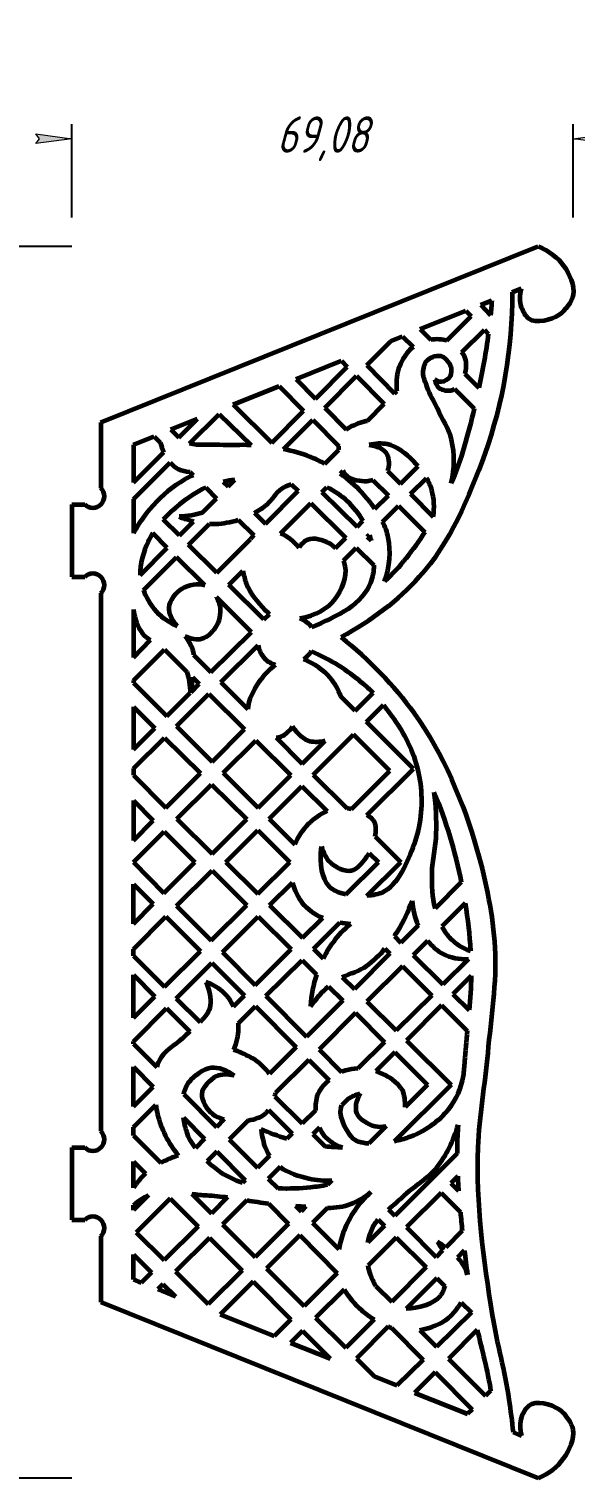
# Model space of a CAD drawing. Header units: millimetres. Extents: x -301 to 292, y 59 to 447.
# Drawn here: x -29.5 to 45.7, y 247.1 to 447 of the extents above; entities that cross this region are included whole.
import ezdxf

# ---------------------------------------------------------------- set-up
doc = ezdxf.new("R2010")
doc.units = ezdxf.units.MM
doc.linetypes.add('K5LT32775', pattern=[0])
doc.linetypes.add('K5LT_THIN', pattern=[0])
doc.styles.add('KDIMTEXTSTYLE', font='GOST_AU.SHX', dxfattribs={"width": 0.96, "oblique": 15, "height": 5})
doc.dimstyles.new('KDIMSTYLE (1.00)', dxfattribs={"dimtxt": 5, "dimasz": 1, "dimexe": 2, "dimexo": 0, "dimgap": 1, "dimtad": 1, "dimtxsty": 'KDIMTEXTSTYLE', "dimsah": 1, "dimcen": 0, "dimdle": 1, "dimadec": 0, "dimazin": 0, "dimtfac": 0.667, "dimtmove": 0, "dimatfit": 3, "dimfxl": 1, "dimtvp": 1, "dimtolj": 1, "dimtzin": 0, "dimarcsym": 0})

# ---------------------------------------------------------------- blocks, each defined once
blk = doc.blocks.new('KDIMARROW_01')
blk.add_hatch(color=0).paths.add_polyline_path([(0, 0), (-5, 0.66), (-4.5, 0), (-5, -0.66)])
at = {"color": 0, "linetype": 'K5LT_THIN', "lineweight": 18}
for p, q in [((-4.5, 0), (-5, 0.66)), ((-5, 0.66), (0, 0)), ((0, 0), (-5, -0.66)), ((-5, -0.66), (-4.5, 0)), ((0, 0), (-1, 0))]:
    blk.add_line(p, q, dxfattribs=at)

msp = doc.modelspace()

# ---------------------------------------------------------------- linework, layer by layer
at = {"color": 30, "linetype": 'K5LT32775', "lineweight": 60, "true_color": 0xff8000}
for p, q in [((-19.593, 392.693), (40.689, 416.967)), ((37.105, 410.643), (38.393, 411.162)), ((24.423, 405.538), (30.699, 408.065)), ((30.699, 408.065), (31.412, 407.341)), ((32.771, 408.899), (34.279, 409.506)), ((32.771, 408.899), (34.098, 407.494)), ((28.074, 403.966), (31.412, 407.341)), ((17.067, 400.58), (20.367, 403.905)), ((20.367, 403.905), (21.971, 404.551)), ((21.971, 404.551), (23.422, 403.094)), ((24.423, 405.538), (25.868, 404.092)), ((30.166, 402.362), (33.266, 405.459)), ((33.266, 405.459), (33.799, 404.919)), ((7.314, 398.651), (13.549, 401.16)), ((9.994, 395.96), (14.359, 400.351)), ((13.549, 401.16), (14.359, 400.351)), ((17.067, 400.58), (20.876, 396.687)), ((7.314, 398.651), (9.994, 395.96)), ((11.24, 394.709), (15.605, 399.107)), ((15.605, 399.107), (19.46, 395.255)), ((30.569, 399.386), (32.492, 397.461)), ((-1.388, 395.147), (4.948, 397.698)), ((4.948, 397.698), (8.341, 394.297)), ((20.876, 396.687), (21.165, 396.98)), ((29.158, 397.332), (31.852, 394.626)), ((-7.41, 389.761), (-3.287, 393.84)), ((-3.287, 393.84), (1.11, 389.543)), ((-1.388, 395.147), (3.953, 389.883)), ((3.953, 389.883), (8.341, 394.297)), ((11.24, 394.709), (14.226, 391.711)), ((17.151, 392.92), (19.46, 395.255)), ((-19.593, 392.693), (-19.593, 383.619)), ((-9.958, 391.698), (-6.292, 393.173)), ((-8.872, 390.615), (-6.292, 393.173)), ((5.564, 388.989), (9.59, 393.046)), ((9.59, 393.046), (13.195, 389.434)), ((-15.134, 389.614), (-12.278, 390.763)), ((-12.278, 390.763), (-11.421, 389.911)), ((-9.958, 391.698), (-8.872, 390.615)), ((-15.134, 389.614), (-15.134, 384.404)), ((-15.134, 384.404), (-10.93, 388.574)), ((11.261, 386.963), (13.175, 388.899)), ((-15.134, 382.119), (-10.049, 387.15)), ((-7.368, 385.885), (-6.897, 385.417)), ((13.412, 385.62), (13.793, 386.002)), ((19.89, 386.023), (21.67, 384.236)), ((21.67, 384.236), (24.112, 386.669)), ((-2.742, 384.503), (-2.066, 383.829)), ((-2.066, 383.829), (-1.13, 384.771)), ((6.608, 384.171), (7.569, 383.23)), ((10.862, 383.073), (11.56, 383.771)), ((17.9, 384.718), (20.021, 382.593)), ((23.081, 382.819), (25.288, 385.007)), ((-15.134, 382.119), (-15.134, 377.394)), ((-5.636, 380.237), (-3.672, 382.213)), ((-5.163, 383.694), (-3.672, 382.213)), ((3.084, 378.694), (7.569, 383.23)), ((10.862, 383.073), (15.709, 378.296)), ((18.168, 380.746), (20.021, 382.593)), ((23.081, 382.819), (26.203, 379.685)), ((-23.593, 381.374), (-23.593, 371.374)), ((-23.593, 381.374), (-21.838, 381.374)), ((1.568, 380.205), (3.084, 378.694)), ((5.153, 377.369), (9.314, 381.526)), ((9.314, 381.526), (14.179, 376.771)), ((19.222, 378.992), (21.429, 381.181)), ((21.429, 381.181), (25.039, 377.564)), ((-8.783, 377.072), (-11.001, 379.283)), ((-8.783, 377.072), (-6.833, 379.034)), ((-7.515, 375.81), (-4.641, 378.706)), ((-0.684, 379.244), (1.456, 377.118)), ((15.709, 378.296), (16.513, 379.098)), ((-10.456, 375.389), (-12.459, 377.396)), ((-3.613, 371.922), (-7.515, 375.81)), ((-3.613, 371.922), (1.009, 376.596)), ((12.722, 375.32), (14.179, 376.771)), ((17.118, 376.907), (17.4, 377.186)), ((17.118, 376.907), (17.645, 376.388)), ((-14.201, 371.622), (-10.456, 375.389)), ((-13.731, 369.546), (-9.191, 374.121)), ((-5.297, 370.219), (-9.191, 374.121)), ((13.825, 373.642), (15.59, 375.392)), ((15.59, 375.392), (18.036, 373.002)), ((-1.953, 370.268), (-0.022, 372.197)), ((-23.593, 371.374), (-21.838, 371.374)), ((2.85, 365.484), (-1.953, 370.268)), ((-19.593, 369.129), (-19.593, 294.92)), ((-3.666, 368.556), (-3.651, 368.57)), ((1.134, 363.775), (-3.651, 368.57)), ((-15.134, 366.869), (-15.134, 360.271)), ((2.85, 365.484), (3.619, 366.251)), ((-4.445, 358.216), (1.134, 363.775)), ((-15.134, 360.271), (-12.756, 362.676)), ((-3.095, 356.866), (2.052, 361.97)), ((-15.134, 357.097), (-10.846, 361.382)), ((-10.846, 361.382), (-7.751, 358.301)), ((-6.836, 360.608), (-4.445, 358.216)), ((-15.134, 357.097), (-15.134, 356.745)), ((-15.134, 356.745), (-10.537, 352.146)), ((-7.174, 355.497), (-6.055, 356.612)), ((-7, 357.553), (-6.055, 356.612)), ((-3.095, 356.866), (0.655, 353.116)), ((-10.537, 352.146), (-7.296, 355.375)), ((-9.203, 350.811), (-4.706, 355.269)), ((-4.706, 355.269), (0.206, 350.38)), ((15.46, 352.921), (13.441, 354.933)), ((15.46, 352.921), (17.909, 355.371)), ((-15.134, 353.468), (-12.168, 350.522)), ((-15.134, 353.468), (-15.134, 347.566)), ((16.985, 351.402), (19.329, 353.748)), ((-15.134, 347.566), (-12.168, 350.522)), ((-9.203, 350.811), (-4.284, 345.889)), ((-4.284, 345.889), (0.206, 350.38)), ((23.494, 344.918), (16.985, 351.402)), ((-15.134, 344.93), (-10.832, 349.195)), ((-10.832, 349.195), (-5.888, 344.284)), ((-2.745, 344.35), (1.761, 348.832)), ((1.761, 348.832), (6.578, 344.036)), ((4.541, 349.229), (8.155, 345.614)), ((8.155, 345.614), (11.292, 348.752)), ((9.677, 344.092), (15.232, 349.649)), ((20.225, 344.646), (15.232, 349.649)), ((-15.134, 344.93), (-15.134, 344.018)), ((-15.134, 344.018), (-10.645, 339.525)), ((-10.645, 339.525), (-5.888, 344.284)), ((-2.745, 344.35), (2.073, 339.53)), ((2.073, 339.53), (6.578, 344.036)), ((9.677, 344.092), (14.319, 339.45)), ((14.938, 339.336), (20.225, 344.646)), ((17.072, 338.525), (23.494, 344.918)), ((-9.125, 338.003), (-4.348, 342.755)), ((-4.348, 342.755), (0.492, 337.948)), ((3.594, 338.007), (8.103, 342.518)), ((8.103, 342.518), (11.565, 339.072)), ((-15.134, 340.513), (-12.398, 337.772)), ((-15.134, 340.513), (-15.134, 335.035)), ((-9.125, 338.003), (-4.291, 333.164)), ((-4.291, 333.164), (0.492, 337.948)), ((3.594, 338.007), (7.115, 334.484)), ((-15.134, 335.035), (-12.398, 337.772)), ((-15.134, 332.024), (-10.882, 336.254)), ((-10.882, 336.254), (-6.658, 332.024)), ((-2.386, 332.024), (2.019, 336.431)), ((2.019, 336.431), (6.456, 332.024)), ((18.208, 335.561), (21.743, 332.024)), ((-15.134, 332.024), (-10.911, 327.765)), ((-10.911, 327.765), (-6.658, 332.024)), ((-2.386, 332.024), (2.047, 327.645)), ((2.047, 327.645), (6.456, 332.024)), ((14.167, 327.559), (18.644, 332.024)), ((17.061, 327.384), (21.743, 332.024)), ((17.376, 333.287), (18.644, 332.024)), ((-9.166, 326.005), (-4.29, 330.886)), ((-4.29, 330.886), (0.507, 326.116)), ((-15.134, 329.014), (-12.401, 326.273)), ((-15.134, 323.536), (-15.134, 329.014)), ((3.632, 326.08), (6.783, 329.232)), ((30.068, 329.269), (26.45, 325.647)), ((-15.134, 323.536), (-12.401, 326.273)), ((-9.166, 326.005), (-4.422, 321.22)), ((-4.422, 321.22), (0.507, 326.116)), ((3.632, 326.08), (8.18, 321.587)), ((30.603, 326.367), (27.406, 323.166)), ((-15.134, 320.03), (-10.651, 324.518)), ((-10.651, 324.518), (-5.899, 319.753)), ((-2.83, 319.614), (2.092, 324.539)), ((2.092, 324.539), (6.622, 320.034)), ((8.18, 321.587), (10.964, 324.364)), ((9.699, 320.087), (13.344, 323.7)), ((20.843, 321.806), (21.733, 320.925)), ((24.121, 323.315), (21.733, 320.925)), ((-15.134, 319.118), (-15.134, 320.03)), ((1.66, 315.084), (6.622, 320.034)), ((9.699, 320.087), (11.04, 318.763)), ((19.555, 320.104), (20.234, 319.424)), ((25.436, 321.194), (23.46, 319.216)), ((-15.134, 319.118), (-10.839, 314.847)), ((-10.839, 314.847), (-5.899, 319.753)), ((-9.211, 313.229), (-4.297, 318.146)), ((-4.297, 318.146), (0.204, 313.632)), ((-2.83, 319.614), (1.66, 315.084)), ((3.143, 313.589), (8.131, 318.533)), ((8.131, 318.533), (10.123, 316.552)), ((20.234, 319.424), (15.336, 314.52)), ((23.46, 319.216), (27.547, 315.172)), ((31.08, 318.668), (27.547, 315.172)), ((-15.134, 316.483), (-12.171, 313.523)), ((-15.134, 310.58), (-15.134, 316.483)), ((13.673, 316.162), (15.336, 314.52)), ((21.952, 317.706), (17.064, 312.812)), ((21.952, 317.706), (26.008, 313.649)), ((31.424, 316.355), (28.903, 313.83)), ((11.788, 314.896), (13.756, 312.939)), ((28.903, 313.83), (31.161, 311.596)), ((-15.134, 310.58), (-12.171, 313.523)), ((-15.134, 307.303), (-10.543, 311.897)), ((-10.543, 311.897), (-7.331, 308.689)), ((-9.211, 313.229), (-5.932, 309.969)), ((-1.322, 312.11), (0.204, 313.632)), ((-0.661, 309.819), (1.686, 312.145)), ((1.686, 312.145), (7.32, 306.495)), ((3.143, 313.589), (8.753, 307.93)), ((13.756, 312.939), (8.753, 307.93)), ((17.064, 312.812), (21.117, 308.808)), ((26.008, 313.649), (21.117, 308.808)), ((27.366, 312.291), (22.512, 307.431)), ((27.366, 312.291), (30.897, 308.759)), ((15.479, 311.225), (10.464, 306.204)), ((15.479, 311.225), (19.509, 307.217)), ((-15.134, 306.952), (-15.134, 307.303)), ((-15.134, 306.952), (-11.915, 303.736)), ((7.32, 306.495), (3.643, 302.814)), ((10.464, 306.204), (13.566, 303.075)), ((19.509, 307.217), (15.804, 303.55)), ((20.908, 305.826), (18.283, 303.197)), ((20.908, 305.826), (25.428, 301.33)), ((22.512, 307.431), (28.685, 301.334)), ((9.036, 304.774), (4.464, 300.196)), ((9.036, 304.774), (11.848, 301.954)), ((-15.134, 303.778), (-12.423, 301.037)), ((-15.134, 298.333), (-15.134, 303.778)), ((-15.134, 298.333), (-12.423, 301.037)), ((-8.184, 300.007), (-3.668, 295.495)), ((28.685, 301.334), (20.832, 293.522)), ((25.428, 301.33), (22.335, 298.233)), ((-15.134, 295.475), (-12.043, 298.538)), ((3.503, 297.866), (6.767, 294.606)), ((4.369, 299.728), (8.147, 295.972)), ((14.523, 299.433), (13.605, 298.514)), ((-8.224, 296.79), (-5.314, 293.847)), ((-2.595, 296.568), (-3.668, 295.495)), ((0.68, 296.408), (-1.948, 293.776)), ((9.975, 297.781), (8.147, 295.972)), ((-15.134, 294.349), (-15.134, 295.475)), ((-15.134, 294.349), (-11.352, 290.564)), ((-5.314, 293.847), (-6.573, 292.586)), ((6.767, 294.606), (6.011, 293.858)), ((10.509, 295.414), (9.611, 294.516)), ((9.611, 294.516), (11.331, 292.802)), ((19.721, 295.616), (17.31, 293.202)), ((-23.593, 292.675), (-23.593, 282.675)), ((-23.593, 292.675), (-21.838, 292.675)), ((-3.604, 292.118), (-4.948, 290.772)), ((-3.604, 292.118), (0.282, 288.188)), ((-1.948, 293.776), (1.971, 289.86)), ((29.488, 291.825), (20.91, 283.257)), ((-15.134, 290.749), (-13.454, 289.064)), ((-15.134, 287.098), (-15.134, 290.749)), ((3.643, 291.515), (1.971, 289.86)), ((5.089, 289.987), (3.468, 288.365)), ((0.282, 288.188), (-0.1, 287.81)), ((3.468, 288.365), (4.815, 287.018)), ((12.235, 288.12), (11.628, 287.512)), ((29.574, 288.733), (28.61, 287.77)), ((-13.051, 286.101), (-15.134, 284.015)), ((-7.083, 286.292), (-4.374, 283.58)), ((27.277, 286.44), (22.499, 281.673)), ((27.277, 286.44), (29.942, 283.775)), ((28.61, 287.77), (29.7, 286.68)), ((-15.134, 284.015), (-15.134, 284.698)), ((-10.058, 285.656), (-14.75, 280.959)), ((-10.058, 285.656), (-6.194, 281.779)), ((-2.133, 285.799), (-4.374, 283.58)), ((0.504, 285.397), (-2.842, 282.047)), ((3.502, 284.931), (6.263, 282.14)), ((7.233, 284.603), (7.978, 283.858)), ((8.649, 284.53), (7.978, 283.858)), ((11.626, 284.364), (9.544, 282.293)), ((20.037, 284.127), (20.91, 283.257)), ((-23.593, 282.675), (-21.838, 282.675)), ((-2.842, 282.047), (1.665, 277.536)), ((6.263, 282.14), (1.665, 277.536)), ((9.544, 282.293), (13.193, 278.647)), ((19.509, 281.858), (17.211, 279.563)), ((18.632, 282.736), (19.509, 281.858)), ((-19.593, 280.43), (-19.593, 271.355)), ((-14.75, 280.959), (-10.898, 277.123)), ((-6.194, 281.779), (-10.898, 277.123)), ((-4.653, 280.234), (-9.325, 275.557)), ((-4.653, 280.234), (-0.151, 275.718)), ((7.813, 280.572), (3.209, 275.991)), ((7.813, 280.572), (12.985, 275.342)), ((21.095, 280.272), (17.225, 276.412)), ((21.095, 280.272), (25.216, 276.148)), ((22.499, 281.673), (26.622, 277.565)), ((30.196, 281.167), (27.938, 278.892)), ((-15.134, 274.464), (-15.134, 277.901)), ((-15.134, 277.901), (-12.631, 275.408)), ((27.498, 278.448), (26.622, 277.565)), ((30.492, 278.462), (29.542, 277.512)), ((3.209, 275.991), (8.417, 270.779)), ((25.216, 276.148), (20.476, 271.369)), ((-15.134, 274.464), (-14.033, 274.021)), ((-12.631, 275.408), (-14.033, 274.021)), ((-11.048, 273.831), (-11.769, 273.109)), ((-11.048, 273.831), (-9.341, 272.132)), ((-9.325, 275.557), (-4.806, 271.057)), ((-0.151, 275.718), (-4.806, 271.057)), ((1.385, 274.177), (-3.169, 269.647)), ((1.385, 274.177), (6.59, 268.954)), ((12.985, 275.342), (8.417, 270.779)), ((26.697, 274.666), (22.464, 270.433)), ((26.697, 274.666), (27.81, 273.552)), ((-11.769, 273.109), (-9.341, 272.132)), ((13.906, 273.1), (9.996, 269.199)), ((18.299, 273.545), (20.476, 271.369)), ((-19.593, 271.355), (40.689, 247.082)), ((31.467, 269.894), (26.665, 265.186)), ((30.062, 271.299), (31.467, 269.894)), ((-3.169, 269.647), (4.281, 266.648)), ((6.59, 268.954), (4.281, 266.648)), ((9.996, 269.199), (14.175, 265.017)), ((18.064, 268.938), (14.175, 265.017)), ((19.996, 267.964), (15.611, 263.579)), ((8.166, 267.373), (6.531, 265.742)), ((8.166, 267.373), (11.977, 263.55)), ((20.444, 267.799), (24.818, 263.375)), ((24.359, 267.49), (26.665, 265.186)), ((32.27, 267.5), (28.316, 263.536)), ((6.531, 265.742), (11.977, 263.55)), ((15.611, 263.579), (18.105, 261.083)), ((24.818, 263.375), (21.207, 259.835)), ((28.316, 263.536), (33.43, 258.425)), ((18.105, 261.083), (21.207, 259.835)), ((26.48, 261.695), (23.645, 258.853)), ((26.48, 261.695), (31.57, 256.548)), ((23.645, 258.853), (30.943, 255.915)), ((34.117, 259.118), (33.43, 258.425)), ((31.57, 256.548), (30.943, 255.915)), ((37.211, 253.392), (38.393, 252.887))]:
    msp.add_line(p, q, dxfattribs=at)
for centre, start, end in [((-20.715, 382.496), 225, 45), ((-20.715, 370.251), 315, 135), ((-20.715, 293.798), 225, 45), ((-20.715, 281.552), 315, 135)]:
    msp.add_arc(centre, 1.587, start, end, dxfattribs=at)
for points, knots in [([(40.689, 416.967), (42.21, 416.329), (43.373, 415.436), (44.176, 414.288), (44.945, 413.188), (45.747, 411.519), (45.495, 410.287), (45.293, 409.301), (44.413, 408.099), (43.557, 407.524), (42.493, 406.809), (40.34, 406.225), (39.392, 406.988), (38.972, 407.326), (38.587, 407.993), (38.393, 408.555), (38.12, 409.345), (38.12, 410.214), (38.393, 411.162)], [0, 0, 0, 0, 1, 1, 1, 2, 2, 2, 3, 3, 3, 4, 4, 4, 5, 5, 5, 6, 6, 6, 6]), ([(37.105, 410.643), (37.076, 402.806), (35.809, 395.372), (33.302, 388.341), (31.182, 382.397), (28.504, 376.005), (24.288, 371.374), (21.3, 368.093), (17.705, 365.325), (13.5, 363.072)], [0, 0, 0, 0, 1, 1, 1, 2, 2, 2, 3, 3, 3, 3]), ([(23.422, 403.094), (22.608, 402.41), (21.909, 401.364), (21.541, 400.404), (21.196, 399.502), (21.11, 398.409), (21.14, 397.425), (21.145, 397.276), (21.153, 397.128), (21.165, 396.98)], [0, 0, 0, 0, 1, 1, 1, 2, 2, 2, 3, 3, 3, 3]), ([(28.684, 384.295), (29.168, 386.386), (29.185, 388.378), (28.736, 390.271), (28.378, 391.779), (27.448, 393.17), (26.776, 394.606), (26.313, 395.595), (25.722, 396.535), (25.362, 397.561), (25.136, 398.205), (24.787, 398.884), (24.814, 399.541), (24.837, 400.091), (24.981, 400.8), (25.323, 401.184), (25.713, 401.622), (26.623, 401.97), (27.162, 401.86), (27.731, 401.745), (28.458, 401.007), (28.623, 400.4), (28.732, 399.998), (28.733, 399.385), (28.527, 399.035), (28.312, 398.668), (27.738, 398.283), (27.305, 398.281), (27.017, 398.279), (26.705, 398.421), (26.407, 398.606)], [0, 0, 0, 0, 1, 1, 1, 2, 2, 2, 3, 3, 3, 4, 4, 4, 5, 5, 5, 6, 6, 6, 7, 7, 7, 8, 8, 8, 9, 9, 9, 10, 10, 10, 10]), ([(30.569, 399.386), (30.76, 400.002), (30.826, 400.711), (30.706, 401.263), (30.626, 401.629), (30.428, 402.007), (30.166, 402.362)], [0, 0, 0, 0, 1, 1, 1, 2, 2, 2, 2]), ([(26.407, 398.606), (26.51, 398.08), (26.714, 397.689), (27.02, 397.432), (27.403, 397.11), (28.169, 397.005), (28.649, 397.101), (28.823, 397.136), (28.994, 397.218), (29.158, 397.332)], [0, 0, 0, 0, 1, 1, 1, 2, 2, 2, 3, 3, 3, 3]), ([(14.226, 391.711), (14.842, 392.194), (15.717, 392.527), (16.45, 392.749), (16.68, 392.819), (16.914, 392.876), (17.151, 392.92)], [0, 0, 0, 0, 1, 1, 1, 2, 2, 2, 2]), ([(1.11, 389.543), (-0.335, 389.622), (-1.799, 389.51), (-3.247, 389.592), (-4.598, 389.669), (-6.15, 389.457), (-7.41, 389.761)], [0, 0, 0, 0, 1, 1, 1, 2, 2, 2, 2]), ([(24.112, 386.669), (23.894, 386.923), (23.668, 387.165), (23.438, 387.389), (22.453, 388.349), (21.202, 389.412), (19.875, 389.665), (19.092, 389.815), (18.261, 389.789), (17.381, 389.586)], [0, 0, 0, 0, 1, 1, 1, 2, 2, 2, 3, 3, 3, 3]), ([(11.261, 386.963), (10.594, 387.326), (9.916, 387.651), (9.239, 387.931), (8.08, 388.412), (6.836, 388.746), (5.564, 388.989)], [0, 0, 0, 0, 1, 1, 1, 2, 2, 2, 2]), ([(17.381, 389.586), (18.633, 389.421), (19.449, 388.986), (19.829, 388.281), (20.139, 387.707), (20.156, 386.607), (19.89, 386.023)], [0, 0, 0, 0, 1, 1, 1, 2, 2, 2, 2]), ([(-10.049, 387.15), (-9.712, 386.747), (-9.332, 386.428), (-8.918, 386.242), (-8.457, 386.034), (-7.94, 385.916), (-7.368, 385.885)], [0, 0, 0, 0, 1, 1, 1, 2, 2, 2, 2]), ([(17.9, 384.718), (17.603, 384.635), (17.311, 384.58), (17.051, 384.558), (16.179, 384.484), (14.964, 384.724), (14.33, 385.274), (14.117, 385.46), (13.939, 385.713), (13.793, 386.002)], [0, 0, 0, 0, 1, 1, 1, 2, 2, 2, 3, 3, 3, 3]), ([(-6.897, 385.417), (-7.726, 385.015), (-8.514, 384.555), (-9.26, 384.038), (-10.777, 382.987), (-12.152, 381.627), (-13.298, 380.172), (-13.981, 379.305), (-14.593, 378.379), (-15.134, 377.394)], [0, 0, 0, 0, 1, 1, 1, 2, 2, 2, 3, 3, 3, 3]), ([(1.568, 380.205), (2.191, 380.547), (2.774, 380.939), (3.292, 381.374), (4.022, 381.987), (4.487, 383), (5.271, 383.522), (5.666, 383.785), (6.127, 384.003), (6.608, 384.171)], [0, 0, 0, 0, 1, 1, 1, 2, 2, 2, 3, 3, 3, 3]), ([(11.56, 383.771), (12.596, 383.246), (13.57, 382.527), (14.344, 381.831), (15.163, 381.095), (15.915, 380.136), (16.513, 379.098)], [0, 0, 0, 0, 1, 1, 1, 2, 2, 2, 2]), ([(18.168, 380.746), (17.592, 381.576), (16.947, 382.358), (16.313, 383.063), (15.473, 383.997), (14.483, 384.858), (13.412, 385.62)], [0, 0, 0, 0, 1, 1, 1, 2, 2, 2, 2]), ([(26.203, 379.685), (26.403, 380.971), (26.339, 382.187), (26.012, 383.331), (25.85, 383.894), (25.599, 384.461), (25.288, 385.007)], [0, 0, 0, 0, 1, 1, 1, 2, 2, 2, 2]), ([(-5.163, 383.694), (-6.455, 383.102), (-7.678, 382.261), (-8.766, 381.374), (-9.536, 380.746), (-10.305, 380.045), (-11.001, 379.283)], [0, 0, 0, 0, 1, 1, 1, 2, 2, 2, 2]), ([(-4.641, 378.706), (-4.346, 378.691), (-4.053, 378.688), (-3.76, 378.697), (-2.763, 378.728), (-1.71, 378.919), (-0.684, 379.244)], [0, 0, 0, 0, 1, 1, 1, 2, 2, 2, 2]), ([(19.505, 370.729), (20.217, 372.874), (20.385, 374.895), (20.007, 376.791), (19.86, 377.533), (19.583, 378.272), (19.222, 378.992)], [0, 0, 0, 0, 1, 1, 1, 2, 2, 2, 2]), ([(-12.459, 377.396), (-12.697, 377.02), (-12.91, 376.633), (-13.09, 376.237), (-13.729, 374.835), (-14.305, 373.123), (-14.201, 371.622)], [0, 0, 0, 0, 1, 1, 1, 2, 2, 2, 2]), ([(12.722, 375.32), (12.451, 375.605), (12.157, 375.846), (11.856, 376.013), (11.058, 376.457), (9.731, 376.832), (8.936, 376.508), (8.461, 376.315), (8.05, 375.947), (7.703, 375.404)], [0, 0, 0, 0, 1, 1, 1, 2, 2, 2, 3, 3, 3, 3]), ([(-0.022, 372.197), (0.086, 371.579), (0.261, 370.971), (0.461, 370.433), (0.954, 369.106), (2.002, 367.909), (3.01, 366.854), (3.207, 366.647), (3.41, 366.446), (3.619, 366.251)], [0, 0, 0, 0, 1, 1, 1, 2, 2, 2, 3, 3, 3, 3]), ([(7.811, 365.668), (10.026, 366.081), (11.655, 366.973), (12.697, 368.343), (13.579, 369.501), (14.37, 371.464), (14.083, 372.846), (14.03, 373.1), (13.942, 373.369), (13.825, 373.642)], [0, 0, 0, 0, 1, 1, 1, 2, 2, 2, 3, 3, 3, 3]), ([(18.036, 373.002), (18.006, 372.135), (17.863, 371.295), (17.561, 370.573), (16.985, 369.194), (15.956, 367.986), (14.474, 366.948)], [0, 0, 0, 0, 1, 1, 1, 2, 2, 2, 2]), ([(-9.109, 364.581), (-9.89, 365.49), (-10.252, 366.356), (-10.194, 367.178), (-10.129, 368.103), (-9.228, 369.284), (-8.407, 369.79), (-7.592, 370.292), (-6.133, 370.536), (-5.297, 370.219)], [0, 0, 0, 0, 1, 1, 1, 2, 2, 2, 3, 3, 3, 3]), ([(-13.731, 369.546), (-13.379, 368.596), (-12.861, 367.683), (-12.26, 366.958), (-11.448, 365.981), (-10.398, 365.189), (-9.109, 364.581)], [0, 0, 0, 0, 1, 1, 1, 2, 2, 2, 2]), ([(-3.666, 368.556), (-3.418, 368.105), (-3.243, 367.63), (-3.183, 367.213), (-3.055, 366.33), (-3.327, 365.132), (-3.836, 364.36), (-4.256, 363.723), (-4.984, 363.001), (-5.692, 362.814), (-6.376, 362.633), (-7.143, 362.759), (-7.994, 363.192)], [0, 0, 0, 0, 1, 1, 1, 2, 2, 2, 3, 3, 3, 4, 4, 4, 4]), ([(-15.134, 366.869), (-14.946, 365.572), (-14.525, 364.472), (-13.871, 363.57), (-13.597, 363.191), (-13.204, 362.91), (-12.756, 362.676)], [0, 0, 0, 0, 1, 1, 1, 2, 2, 2, 2]), ([(-7.994, 363.192), (-7.509, 362.61), (-7.165, 361.991), (-6.963, 361.336), (-6.891, 361.102), (-6.853, 360.858), (-6.836, 360.608)], [0, 0, 0, 0, 1, 1, 1, 2, 2, 2, 2]), ([(2.052, 361.97), (2.175, 361.315), (2.42, 360.764), (2.788, 360.317), (3.187, 359.832), (3.731, 359.469), (4.42, 359.229)], [0, 0, 0, 0, 1, 1, 1, 2, 2, 2, 2]), ([(13.5, 363.072), (17.398, 359.952), (20.75, 356.46), (23.556, 352.596), (27.594, 347.037), (30.384, 340.258), (32.279, 333.612), (33.512, 329.287), (34.421, 324.723), (34.691, 320.234), (34.979, 315.423), (34.138, 310.536), (33.715, 305.7), (33.336, 301.351), (32.499, 297.019), (32.341, 292.675), (32.061, 284.98), (33.107, 277.188), (34.328, 269.564), (34.954, 265.659), (36.074, 261.826), (36.644, 257.911), (36.863, 256.409), (37.052, 254.903), (37.211, 253.392)], [0, 0, 0, 0, 1, 1, 1, 2, 2, 2, 3, 3, 3, 4, 4, 4, 5, 5, 5, 6, 6, 6, 7, 7, 7, 8, 8, 8, 8]), ([(8.341, 360.013), (9.853, 359.421), (11.056, 358.587), (11.952, 357.51), (12.543, 356.801), (13.088, 355.886), (13.441, 354.933)], [0, 0, 0, 0, 1, 1, 1, 2, 2, 2, 2]), ([(9.382, 361.124), (12.057, 360.015), (14.336, 358.527), (16.408, 356.782), (16.93, 356.342), (17.43, 355.87), (17.909, 355.371)], [0, 0, 0, 0, 1, 1, 1, 2, 2, 2, 2]), ([(4.42, 359.229), (3.527, 358.532), (2.783, 357.74), (2.187, 356.852), (1.449, 355.753), (0.632, 354.379), (0.655, 353.116)], [0, 0, 0, 0, 1, 1, 1, 2, 2, 2, 2]), ([(4.541, 349.229), (4.8, 349.244), (5.042, 349.292), (5.251, 349.377), (5.831, 349.613), (6.356, 350.072), (6.826, 350.752)], [0, 0, 0, 0, 1, 1, 1, 2, 2, 2, 2]), ([(11.292, 348.752), (10.588, 348.57), (9.824, 348.533), (9.26, 348.69), (8.343, 348.944), (7.532, 349.631), (6.826, 350.752)], [0, 0, 0, 0, 1, 1, 1, 2, 2, 2, 2]), ([(21.987, 349.914), (23.4, 347.446), (24.236, 344.919), (24.494, 342.333), (24.749, 339.778), (24.442, 336.902), (23.568, 334.495), (22.689, 332.078), (21.281, 328.785), (19.221, 327.867), (18.65, 327.613), (17.886, 327.449), (17.061, 327.384)], [0, 0, 0, 0, 1, 1, 1, 2, 2, 2, 3, 3, 3, 4, 4, 4, 4]), ([(26.304, 341.674), (26.547, 339.774), (26.641, 337.877), (26.586, 335.985), (26.533, 334.153), (26.011, 332.33), (26.009, 330.5), (26.007, 328.883), (25.998, 327.176), (26.45, 325.647)], [0, 0, 0, 0, 1, 1, 1, 2, 2, 2, 3, 3, 3, 3]), ([(11.565, 339.072), (10.625, 338.646), (9.703, 337.97), (9.018, 337.305), (8.26, 336.568), (7.584, 335.555), (7.115, 334.484)], [0, 0, 0, 0, 1, 1, 1, 2, 2, 2, 2]), ([(18.208, 335.561), (18.357, 336.321), (18.359, 337.033), (18.132, 337.511), (17.954, 337.886), (17.569, 338.231), (17.072, 338.525)], [0, 0, 0, 0, 1, 1, 1, 2, 2, 2, 2]), ([(14.167, 327.559), (13.213, 327.763), (12.386, 328.122), (11.91, 328.649), (10.886, 329.783), (10.519, 331.636), (10.812, 334.21)], [0, 0, 0, 0, 1, 1, 1, 2, 2, 2, 2]), ([(10.812, 334.21), (11.037, 333.294), (11.429, 332.565), (11.987, 332.024), (12.695, 331.338), (14.037, 330.678), (14.915, 330.871), (15.658, 331.035), (16.422, 331.928), (16.936, 332.603), (17.089, 332.805), (17.237, 333.036), (17.376, 333.287)], [0, 0, 0, 0, 1, 1, 1, 2, 2, 2, 3, 3, 3, 4, 4, 4, 4]), ([(6.783, 329.232), (7.083, 328.166), (7.563, 327.148), (8.152, 326.417), (8.865, 325.533), (9.802, 324.849), (10.964, 324.364)], [0, 0, 0, 0, 1, 1, 1, 2, 2, 2, 2]), ([(20.843, 321.806), (21.018, 322.063), (21.187, 322.322), (21.349, 322.582), (22.144, 323.858), (22.791, 325.233), (23.287, 326.706)], [0, 0, 0, 0, 1, 1, 1, 2, 2, 2, 2]), ([(14.792, 323.531), (13.902, 322.757), (13.118, 321.918), (12.441, 321.015), (11.908, 320.304), (11.441, 319.554), (11.04, 318.763)], [0, 0, 0, 0, 1, 1, 1, 2, 2, 2, 2]), ([(27.406, 323.166), (27.735, 322.525), (28.13, 321.936), (28.607, 321.469), (29.349, 320.742), (30.26, 320.183), (31.339, 319.793)], [0, 0, 0, 0, 1, 1, 1, 2, 2, 2, 2]), ([(13.673, 316.162), (14.786, 316.686), (16.041, 317.016), (17.019, 317.716), (17.945, 318.379), (18.793, 319.202), (19.555, 320.104)], [0, 0, 0, 0, 1, 1, 1, 2, 2, 2, 2]), ([(25.436, 321.194), (26.057, 320.425), (26.79, 319.761), (27.576, 319.365), (28.593, 318.853), (29.761, 318.621), (31.08, 318.668)], [0, 0, 0, 0, 1, 1, 1, 2, 2, 2, 2]), ([(-5.154, 315.497), (-4.606, 314.332), (-4.398, 313.255), (-4.531, 312.264), (-4.645, 311.419), (-5.224, 310.672), (-5.932, 309.969)], [0, 0, 0, 0, 1, 1, 1, 2, 2, 2, 2]), ([(-1.322, 312.11), (-1.654, 312.825), (-2.091, 313.476), (-2.601, 313.969), (-3.279, 314.626), (-4.13, 315.135), (-5.154, 315.497)], [0, 0, 0, 0, 1, 1, 1, 2, 2, 2, 2]), ([(-1.322, 306.135), (-0.868, 307.124), (-0.634, 308.097), (-0.62, 309.053), (-0.616, 309.302), (-0.63, 309.559), (-0.661, 309.819)], [0, 0, 0, 0, 1, 1, 1, 2, 2, 2, 2]), ([(-7.331, 308.689), (-7.564, 308.478), (-7.789, 308.268), (-7.996, 308.057), (-9.021, 307.01), (-10.556, 306.281), (-11.295, 305.129), (-11.563, 304.711), (-11.766, 304.241), (-11.915, 303.736)], [0, 0, 0, 0, 1, 1, 1, 2, 2, 2, 3, 3, 3, 3]), ([(30.897, 308.759), (30.761, 307.349), (30.623, 305.939), (30.518, 304.532), (30.469, 303.874), (30.409, 303.216), (30.343, 302.557)], [0, 0, 0, 0, 1, 1, 1, 2, 2, 2, 2]), ([(3.643, 302.814), (3.225, 303.385), (2.709, 303.913), (2.224, 304.329), (1.529, 304.923), (0.633, 305.349), (-0.229, 305.721), (-0.586, 305.875), (-0.95, 306.013), (-1.322, 306.135)], [0, 0, 0, 0, 1, 1, 1, 2, 2, 2, 3, 3, 3, 3]), ([(-8.184, 300.007), (-8.044, 300.662), (-7.803, 301.251), (-7.433, 301.708), (-6.744, 302.561), (-5.453, 303.584), (-4.365, 303.688), (-3.37, 303.783), (-2.321, 303.414), (-1.217, 302.581)], [0, 0, 0, 0, 1, 1, 1, 2, 2, 2, 3, 3, 3, 3]), ([(-1.217, 302.581), (-2.173, 302.816), (-2.999, 302.785), (-3.692, 302.489), (-4.583, 302.109), (-5.637, 300.911), (-5.714, 300.036), (-5.79, 299.179), (-4.967, 297.915), (-4.223, 297.301), (-3.795, 296.949), (-3.207, 296.718), (-2.595, 296.568)], [0, 0, 0, 0, 1, 1, 1, 2, 2, 2, 3, 3, 3, 4, 4, 4, 4]), ([(11.848, 301.954), (11.117, 301.329), (10.506, 300.585), (10.234, 299.869), (10.015, 299.293), (9.933, 298.552), (9.975, 297.781)], [0, 0, 0, 0, 1, 1, 1, 2, 2, 2, 2]), ([(15.804, 303.55), (15.197, 303.542), (14.616, 303.459), (14.111, 303.292), (13.933, 303.233), (13.751, 303.16), (13.566, 303.075)], [0, 0, 0, 0, 1, 1, 1, 2, 2, 2, 2]), ([(22.335, 298.233), (22.385, 299.064), (22.246, 299.972), (21.946, 300.57), (21.526, 301.408), (20.498, 302.147), (19.637, 302.632), (19.232, 302.86), (18.771, 303.05), (18.283, 303.197)], [0, 0, 0, 0, 1, 1, 1, 2, 2, 2, 3, 3, 3, 3]), ([(30.343, 302.557), (29.994, 300.799), (29.322, 299.271), (28.328, 297.972), (27.028, 296.272), (24.815, 294.742), (22.77, 294.052), (22.202, 293.861), (21.536, 293.673), (20.832, 293.522)], [0, 0, 0, 0, 1, 1, 1, 2, 2, 2, 3, 3, 3, 3]), ([(16.131, 300.117), (15.531, 299.031), (15.366, 298.124), (15.636, 297.395), (15.937, 296.583), (17.244, 295.833), (18.152, 295.621), (18.594, 295.518), (19.16, 295.524), (19.721, 295.616)], [0, 0, 0, 0, 1, 1, 1, 2, 2, 2, 3, 3, 3, 3]), ([(-12.043, 298.538), (-11.971, 298.093), (-11.885, 297.661), (-11.79, 297.252), (-11.324, 295.257), (-10.375, 293.36), (-8.944, 291.561)], [0, 0, 0, 0, 1, 1, 1, 2, 2, 2, 2]), ([(0.68, 296.408), (1.612, 296.542), (2.506, 296.843), (3.069, 297.368), (3.22, 297.508), (3.366, 297.677), (3.503, 297.866)], [0, 0, 0, 0, 1, 1, 1, 2, 2, 2, 2]), ([(17.31, 293.202), (16.312, 293.278), (15.452, 293.55), (14.931, 294.124), (14.088, 295.052), (12.998, 297.44), (13.605, 298.514)], [0, 0, 0, 0, 1, 1, 1, 2, 2, 2, 2]), ([(-6.573, 292.586), (-7.105, 293.306), (-7.532, 294.065), (-7.78, 294.83), (-7.966, 295.408), (-8.124, 296.083), (-8.224, 296.79)], [0, 0, 0, 0, 1, 1, 1, 2, 2, 2, 2]), ([(10.509, 295.414), (10.691, 294.989), (10.916, 294.607), (11.182, 294.302), (11.789, 293.606), (12.627, 293.064), (13.698, 292.675)], [0, 0, 0, 0, 1, 1, 1, 2, 2, 2, 2]), ([(20.037, 284.127), (20.7, 284.716), (21.393, 285.286), (21.999, 285.872), (23.482, 287.305), (25.445, 288.323), (26.7, 289.913), (28.033, 291.602), (29.013, 293.565), (29.642, 295.803)], [0, 0, 0, 0, 1, 1, 1, 2, 2, 2, 3, 3, 3, 3]), ([(29.642, 295.803), (29.56, 294.761), (29.504, 293.718), (29.492, 292.675), (29.488, 292.392), (29.487, 292.109), (29.488, 291.825)], [0, 0, 0, 0, 1, 1, 1, 2, 2, 2, 2]), ([(-0.1, 287.81), (-1.192, 288.152), (-2.204, 288.618), (-3.078, 289.237), (-3.694, 289.673), (-4.337, 290.194), (-4.948, 290.772)], [0, 0, 0, 0, 1, 1, 1, 2, 2, 2, 2]), ([(5.089, 289.987), (6.218, 289.201), (7.735, 288.709), (9.038, 288.404), (10.075, 288.162), (11.14, 288.067), (12.235, 288.12)], [0, 0, 0, 0, 1, 1, 1, 2, 2, 2, 2]), ([(-7.083, 286.292), (-6.385, 286.196), (-5.694, 286.109), (-5.026, 286.076), (-4.059, 286.029), (-3.095, 285.927), (-2.133, 285.799)], [0, 0, 0, 0, 1, 1, 1, 2, 2, 2, 2]), ([(11.628, 287.512), (10.852, 287.354), (10.073, 287.237), (9.294, 287.159), (7.881, 287.018), (6.349, 286.951), (4.815, 287.018)], [0, 0, 0, 0, 1, 1, 1, 2, 2, 2, 2]), ([(11.626, 284.364), (12.758, 284.361), (13.855, 284.476), (14.851, 284.88), (15.817, 285.273), (16.735, 285.814), (17.607, 286.506)], [0, 0, 0, 0, 1, 1, 1, 2, 2, 2, 2]), ([(17.607, 286.506), (15.876, 284.935), (14.645, 283.171), (13.916, 281.211), (13.624, 280.428), (13.364, 279.547), (13.193, 278.647)], [0, 0, 0, 0, 1, 1, 1, 2, 2, 2, 2]), ([(17.211, 279.563), (17.293, 280.09), (17.418, 280.593), (17.586, 281.046), (17.811, 281.654), (18.181, 282.211), (18.632, 282.736)], [0, 0, 0, 0, 1, 1, 1, 2, 2, 2, 2]), ([(18.299, 273.545), (17.983, 274.088), (17.724, 274.642), (17.545, 275.149), (17.406, 275.54), (17.3, 275.967), (17.225, 276.412)], [0, 0, 0, 0, 1, 1, 1, 2, 2, 2, 2]), ([(13.906, 273.1), (14.543, 272.014), (15.451, 270.99), (16.349, 270.2), (16.856, 269.754), (17.439, 269.324), (18.064, 268.938)], [0, 0, 0, 0, 1, 1, 1, 2, 2, 2, 2]), ([(27.81, 273.552), (27.641, 272.999), (27.407, 272.504), (27.112, 272.139), (26.263, 271.086), (24.122, 270.409), (22.464, 270.433)], [0, 0, 0, 0, 1, 1, 1, 2, 2, 2, 2]), ([(24.359, 267.49), (25.803, 267.74), (27.309, 268.329), (28.308, 269.169), (28.931, 269.693), (29.563, 270.463), (30.062, 271.299)], [0, 0, 0, 0, 1, 1, 1, 2, 2, 2, 2]), ([(40.689, 247.082), (42.21, 247.72), (43.373, 248.613), (44.176, 249.761), (44.945, 250.861), (45.747, 252.53), (45.495, 253.761), (45.293, 254.748), (44.413, 255.95), (43.557, 256.524), (42.493, 257.239), (40.34, 257.824), (39.392, 257.061), (38.972, 256.723), (38.587, 256.056), (38.393, 255.493), (38.12, 254.704), (38.12, 253.835), (38.393, 252.887)], [0, 0, 0, 0, 1, 1, 1, 2, 2, 2, 3, 3, 3, 4, 4, 4, 5, 5, 5, 6, 6, 6, 6])]:
    msp.add_open_spline(points, degree=3, knots=knots, dxfattribs=at)
for points in [[(34.279, 409.506), (34.226, 408.834), (34.166, 408.163), (34.098, 407.494)], [(28.074, 403.966), (27.426, 404.165), (26.63, 404.194), (25.868, 404.092)], [(33.799, 404.919), (33.47, 402.409), (33.035, 399.923), (32.492, 397.461)], [(31.852, 394.626), (31.032, 391.113), (30.073, 387.576), (28.684, 384.295)], [(-11.421, 389.911), (-11.295, 389.459), (-11.13, 389.004), (-10.93, 388.574)], [(13.175, 388.899), (13.174, 389.076), (13.181, 389.256), (13.195, 389.434)], [(-1.13, 384.771), (-1.679, 384.712), (-2.216, 384.622), (-2.742, 384.503)], [(-5.636, 380.237), (-6.604, 379.912), (-7.667, 379.732), (-8.824, 379.695)], [(-8.824, 379.695), (-8.156, 379.417), (-7.492, 379.197), (-6.833, 379.034)], [(1.456, 377.118), (1.299, 376.961), (1.149, 376.785), (1.009, 376.596)], [(7.703, 375.404), (6.968, 376.334), (6.118, 376.989), (5.153, 377.369)], [(17.4, 377.186), (17.494, 376.919), (17.576, 376.652), (17.645, 376.388)], [(25.039, 377.564), (23.441, 375.086), (21.604, 372.714), (19.505, 370.729)], [(14.474, 366.948), (12.896, 365.995), (11.214, 365.161), (9.43, 364.444)], [(7.811, 365.668), (8.617, 365.389), (9.096, 364.963), (9.43, 364.444)], [(9.382, 361.124), (9.138, 360.722), (8.791, 360.351), (8.341, 360.013)], [(-7.751, 358.301), (-7.472, 357.425), (-7.321, 356.449), (-7.296, 355.375)], [(-7, 357.553), (-7.04, 356.867), (-7.098, 356.182), (-7.174, 355.497)], [(19.329, 353.748), (20.293, 352.547), (21.17, 351.248), (21.987, 349.914)], [(26.304, 341.674), (27.989, 337.705), (29.2, 333.462), (30.068, 329.269)], [(14.938, 339.336), (14.73, 339.383), (14.522, 339.421), (14.319, 339.45)], [(23.287, 326.706), (23.37, 325.474), (23.648, 324.344), (24.121, 323.315)], [(30.603, 326.367), (30.955, 324.19), (31.204, 321.986), (31.339, 319.793)], [(13.344, 323.7), (13.804, 323.623), (14.286, 323.567), (14.792, 323.531)], [(10.123, 316.552), (9.669, 315.173), (9.383, 313.691), (9.265, 312.107)], [(31.424, 316.355), (31.4, 314.771), (31.295, 313.183), (31.161, 311.596)], [(9.265, 312.107), (10.011, 313.168), (10.852, 314.098), (11.788, 314.896)], [(4.369, 299.728), (4.409, 299.886), (4.441, 300.043), (4.464, 300.196)], [(14.523, 299.433), (14.946, 299.703), (15.482, 299.931), (16.131, 300.117)], [(2.481, 295.209), (2.619, 293.748), (3.006, 292.516), (3.643, 291.515)], [(6.011, 293.858), (4.814, 294.223), (3.638, 294.674), (2.481, 295.209)], [(13.698, 292.675), (12.901, 292.684), (12.113, 292.727), (11.331, 292.802)], [(-8.944, 291.561), (-9.811, 291.3), (-10.614, 290.968), (-11.352, 290.564)], [(-13.454, 289.064), (-14.085, 288.486), (-14.644, 287.831), (-15.134, 287.098)], [(29.574, 288.733), (29.608, 288.048), (29.651, 287.364), (29.7, 286.68)], [(-15.134, 284.698), (-14.478, 285.279), (-13.784, 285.747), (-13.051, 286.101)], [(0.504, 285.397), (1.503, 285.235), (2.502, 285.069), (3.502, 284.931)], [(7.233, 284.603), (7.697, 284.592), (8.171, 284.563), (8.649, 284.53)], [(29.942, 283.775), (30.022, 282.904), (30.108, 282.035), (30.196, 281.167)], [(26.782, 279.644), (27.066, 279.25), (27.304, 278.851), (27.498, 278.448)], [(27.938, 278.892), (27.583, 279.145), (27.198, 279.396), (26.782, 279.644)], [(30.492, 278.462), (30.625, 277.35), (30.77, 276.239), (30.928, 275.129)], [(30.928, 275.129), (30.724, 275.948), (30.263, 276.742), (29.542, 277.512)], [(19.996, 267.964), (20.145, 267.906), (20.294, 267.85), (20.444, 267.799)], [(32.27, 267.5), (32.911, 264.709), (33.698, 261.943), (34.117, 259.118)]]:
    msp.add_open_spline(points, degree=3, dxfattribs=at)

# ---------------------------------------------------------------- dimensions: what is measured, and where the dimension line sits
at = {"color": 7}
msp.add_linear_dim(base=(-23.593, 431.815), p1=(45.49, 420.967), p2=(-23.593, 420.967), location=(10.949, 431.815), dimstyle='KDIMSTYLE (1.00)', override={"dimexo": 0, "dimpost": '\\H5.0;\\W0.965;\\Q15;<>', "dimblk1": 'KDIMARROW_01', "dimblk2": 'KDIMARROW_01', "dimse1": 0, "dimse2": 0, "dimclrt": 7, "dimtolj": 1}, dxfattribs=at).render()
msp.add_linear_dim(base=(-36.8405, 416.967), p1=(-23.5929, 247.0818), p2=(-23.5929, 416.967), angle=90, location=(-36.8405, 332.0244), dimstyle='KDIMSTYLE (1.00)', override={"dimexo": 0, "dimpost": '\\H5.0;\\W0.965;\\Q15;<>', "dimblk1": 'KDIMARROW_01', "dimblk2": 'KDIMARROW_01', "dimse1": 0, "dimse2": 0, "dimclrt": 7, "dimtolj": 1}, dxfattribs=at).render()

doc.saveas('drawing.dxf')
